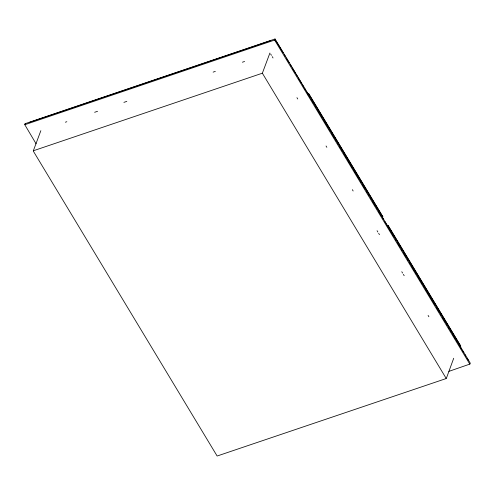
<?xml version="1.0" encoding="UTF-8"?>
<svg xmlns="http://www.w3.org/2000/svg" width="495" height="495" viewBox="0 0 495 495"><rect width="100%" height="100%" fill="white"/><g stroke="black" fill="none" stroke-linecap="round" stroke-linejoin="round"><path stroke-width="0.74" d="M36.098 143.816L24.799 124.728L274.626 40.064L275.034 38.975L470.2 363.021A2.32 1.38 20 0 1 469.792 364.11L448.847 371.386M453.711 358.244L446.422 378.186L445.791 378.681L217.132 456.025L33.425 151.297L33.654 150.666L262.362 73.204L269.899 53.045M308.187 95.108L308.657 93.846M274.892 39.396L279.149 46.109M40.85 130.674L33.314 150.827M24.799 124.728A2.32 1.38 20 0 1 25.208 123.645L275.034 38.975M31.859 121.572L270.685 40.633M29.205 122.469L30.907 121.894M65.377 122.209L66.837 121.708M94.632 112.291L97.558 111.301M123.892 102.372L126.819 101.382M213.135 72.128L215.331 71.385M242.395 62.215L244.586 61.473M274.626 40.064L469.792 364.11M262.362 73.204L446.174 378.397M308.868 93.914L382.92 216.866M388.068 225.411L460.814 346.197M308.719 93.852L382.771 216.804M387.919 225.355L460.666 346.135M279.947 47.433L281.141 49.42M281.94 50.744L283.14 52.73M284.334 54.722L285.132 56.046M286.333 58.033L287.131 59.357M287.923 60.681L289.123 62.667M290.317 64.653L291.518 66.639M292.316 67.964L295.503 73.266M296.301 74.59L297.501 76.577M298.299 77.901L301.486 83.197M302.284 84.527L303.881 87.176M304.679 88.5L305.879 90.486M306.677 91.81L309.864 97.107M311.064 99.099L311.862 100.423M312.661 101.747L313.855 103.733M315.049 105.72L315.847 107.044M317.048 109.03L320.24 114.333M321.038 115.657L322.233 117.643M323.031 118.967L326.224 124.264M327.022 125.588L328.216 127.574M329.014 128.904L330.208 130.89M331.409 132.877L334.601 138.173M335.4 139.497L336.594 141.483M337.392 142.808L338.586 144.8M339.787 146.786L340.585 148.11M341.779 150.096L342.577 151.421M343.375 152.745L344.972 155.393M345.77 156.717L346.964 158.709M347.762 160.034L350.955 165.33M351.753 166.654L352.947 168.64M353.746 169.964L356.938 175.267M357.736 176.591L359.333 179.24M360.131 180.564L361.325 182.55M362.123 183.874L365.316 189.177M366.51 191.163L367.309 192.487M368.107 193.811L369.307 195.797M370.501 197.783L371.696 199.77M372.494 201.094L375.686 206.396M376.485 207.721L377.679 209.707M378.477 211.031L381.67 216.327M382.468 217.658L383.668 219.644M384.863 221.63L386.057 223.616M386.855 224.94L390.048 230.237M390.846 231.561L392.04 233.553M392.838 234.878L394.039 236.864M395.233 238.85L396.031 240.174M397.231 242.16L398.023 243.484M398.821 244.808L400.418 247.463M401.216 248.787L402.416 250.773M403.215 252.097L406.401 257.394M407.199 258.718L408.4 260.704M409.594 262.697L410.392 264.021M411.593 266.007L414.779 271.303M415.577 272.627L416.778 274.614M417.576 275.938L420.762 281.24M421.963 283.227L422.761 284.551M423.559 285.875L424.753 287.861M425.947 289.847L427.148 291.84M427.946 293.164L431.139 298.46M431.937 299.784L433.131 301.771M433.929 303.095L435.124 305.081M436.324 307.073L437.122 308.397M437.92 309.721L439.511 312.37M440.309 313.694L441.509 315.68M442.307 317.004L445.5 322.307M446.292 323.631L447.492 325.617M448.291 326.941L449.485 328.928M450.685 330.914L451.483 332.238M452.678 334.224L455.87 339.527M456.668 340.851L457.863 342.837M458.661 344.161L461.854 349.458M462.652 350.788L463.846 352.774M465.046 354.76L465.845 356.084M467.039 358.071L468.233 360.057M270.641 53.992L271.439 55.316M272.231 56.64L273.03 57.965M296.951 97.676L297.743 98.994M326.044 145.988L326.842 147.312M352.353 189.672L353.152 190.99M377.072 230.701L377.864 232.025M378.663 233.349L379.461 234.673M401.785 271.736L402.584 273.061M403.375 274.385L404.174 275.709M428.095 315.42L428.887 316.744M25.208 123.645L25.387 124.047"/></g></svg>
